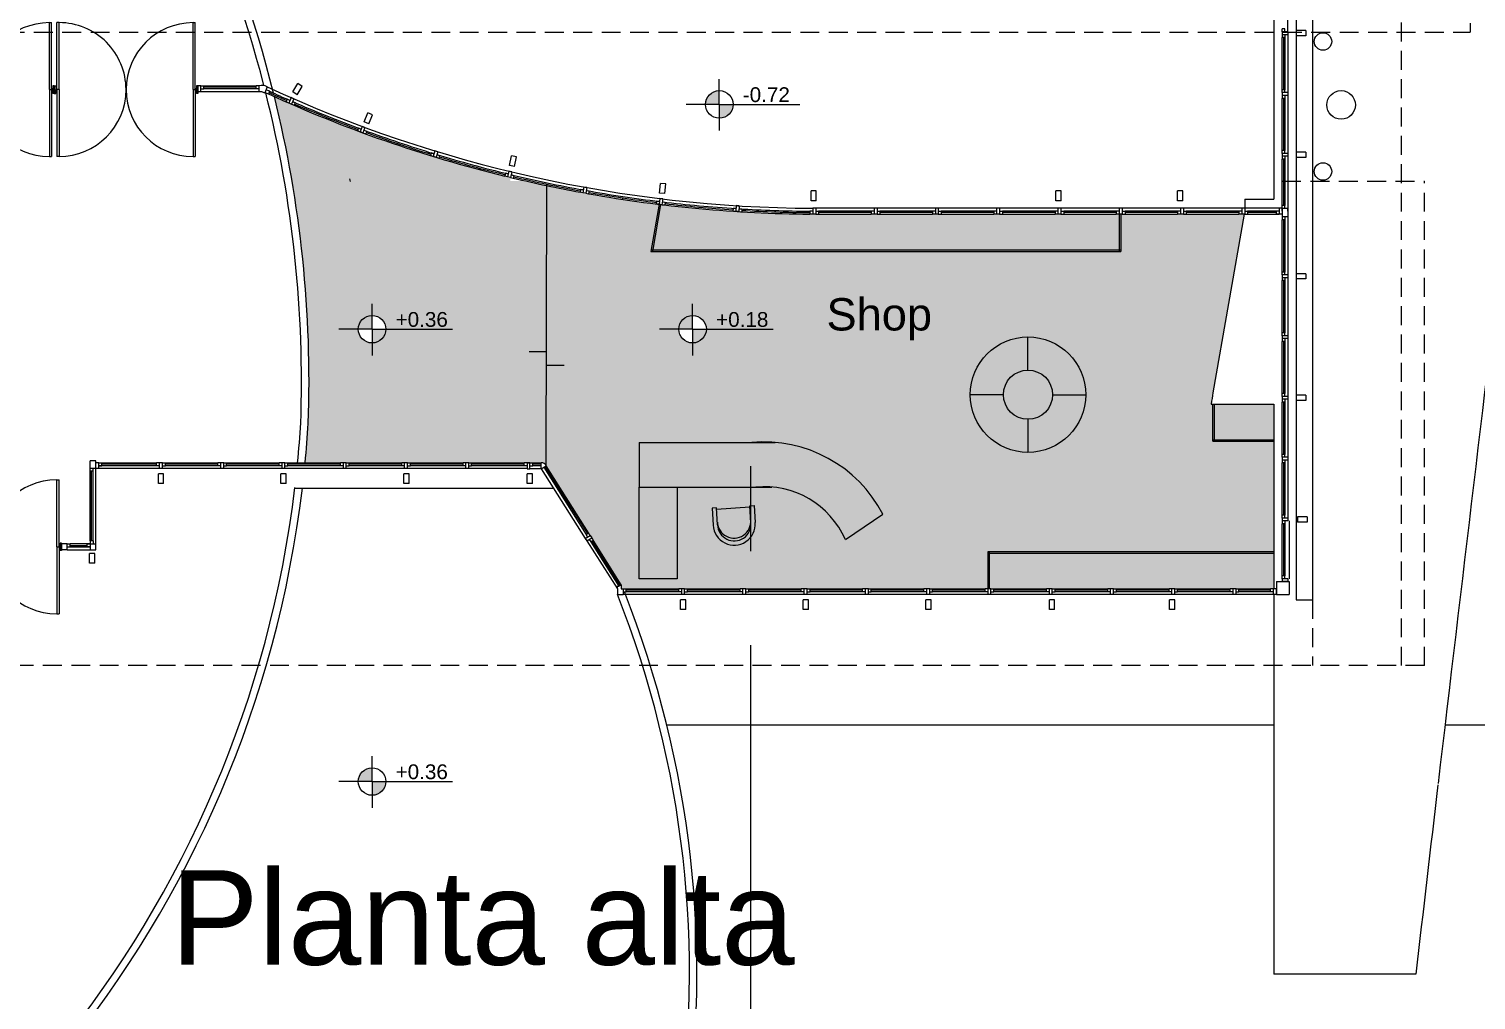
# Model space of a CAD drawing. Extents: x -30 to 1202, y 231 to 898.
# Drawn here: x 402.23 to 421.65, y 372.06 to 385.09 of the extents above; entities that cross this region are included whole.
import ezdxf

# ---------------------------------------------------------------- set-up
doc = ezdxf.new("R2010")
doc.units = 0
doc.header["$LTSCALE"] = 0.04
doc.linetypes.add('DASHED2', pattern=[9.525, 6.35, -3.175])
doc.layers.get('0').update_dxf_attribs({"linetype": 'CONTINUOUS'})
for name, color, linetype in [('0.1', 1, 'CONTINUOUS'), ('0.2', 2, 'CONTINUOUS'), ('0.3', 3, 'CONTINUOUS'), ('0.5', 5, 'CONTINUOUS'), ('cotas de nivel', 1, 'CONTINUOUS'), ('hatch ueco', 254, 'CONTINUOUS'), ('PISO', 1, 'CONTINUOUS'), ('PISOS', 1, 'CONTINUOUS'), ('proyecciones', 1, 'DASHED2'), ('PROYECCIÓN', 2, 'DASHED2')]:
    doc.layers.add(name, color=color, linetype=linetype)
doc.styles.add('STYLE2', font='arial.ttf')

# ---------------------------------------------------------------- blocks, each defined once
blk = doc.blocks.new('puertadoblesemigiratoria')
at = {"layer": '0.2', "linetype": 'Continuous'}
for p, q in [((0.051, 1.894), (-0.849, 1.894)), ((-0.849, 1.864), (-0.849, 1.894)), ((0.051, 1.864), (-0.849, 1.864)), ((0, 1.929), (0.101, 1.929)), ((0.001, 1.929), (0.001, 1.909)), ((0.102, 1.929), (0.001, 1.929)), ((0.001, 1.909), (0.051, 1.909)), ((0.041, 1.909), (0.041, 1.894)), ((0.101, 1.909), (0.051, 1.909)), ((0.051, 1.894), (0.951, 1.894)), ((0.051, 1.864), (0.051, 1.894)), ((0.051, 1.864), (0.051, 1.894)), ((0.051, 1.864), (0.951, 1.864)), ((0.061, 1.909), (0.061, 1.894)), ((0.101, 1.929), (0.101, 1.909)), ((0.95, 1.864), (0.951, 1.894)), ((0.051, 0.065), (-0.849, 0.065)), ((-0.849, 0.065), (-0.849, 0.035)), ((0.051, 0.035), (-0.849, 0.035)), ((0.001, 0.02), (0.051, 0.02)), ((0.001, 0), (0.001, 0.02)), ((0.041, 0.02), (0.041, 0.035)), ((0.051, 0.065), (0.951, 0.065)), ((0.051, 0.065), (0.051, 0.035)), ((0.051, 0.065), (0.051, 0.035)), ((0.051, 0.035), (0.951, 0.035)), ((0.101, 0.02), (0.051, 0.02)), ((0.061, 0.02), (0.061, 0.035)), ((0.101, 0), (0.101, 0.02)), ((0.95, 0.065), (0.951, 0.035)), ((0, 0), (0.101, 0)), ((0.102, 0), (0.001, 0))]:
    blk.add_line(p, q, dxfattribs=at)
for centre, start, end in [((0.051, 1.864), 180, 270), ((0.051, 1.864), 270, 360), ((0.051, 0.065), 90, 180), ((0.051, 0.065), 0, 90)]:
    blk.add_arc(centre, 0.899, start, end, dxfattribs=at)
blk = doc.blocks.new('MHPLS022')
at = {"linetype": 'ByBlock'}
for p, q in [((-0.686, 0.375), (-0.381, 0.375)), ((-0.686, 0.299), (-0.686, 0.375)), ((-0.381, 0.299), (-0.686, 0.299)), ((-0.66, 0.299), (-0.66, -0.299)), ((-0.381, -0.299), (-0.686, -0.299)), ((-0.686, -0.299), (-0.686, -0.375)), ((-0.686, -0.375), (-0.381, -0.375))]:
    blk.add_line(p, q, dxfattribs=at)
for centre, radius, start, end in [((-0.426, 0), 0.299, 268.861, 91.139), ((-0.375, 0), 0.375, 269.0906, 90.9094), ((-0.375, 0), 0.299, 268.861, 91.139)]:
    blk.add_arc(centre, radius, start, end, dxfattribs=at)

msp = doc.modelspace()

# ---------------------------------------------------------------- hatches: boundary and pattern name
at = {"layer": 'cotas de nivel'}
h = msp.add_hatch(color=256, dxfattribs=at)
h.paths.add_polyline_path([(411.496, 384.081), (411.496, 384.266, 0.414214), (411.31, 384.081)])
h.paths.add_polyline_path([(411.496, 384.081), (411.496, 383.896, 0.414214), (411.681, 384.081)])
h = msp.add_hatch(color=256, dxfattribs=at)
h.paths.add_polyline_path([(406.835, 381.063), (406.835, 381.248, 0.414214), (406.65, 381.063)])
h.paths.add_polyline_path([(406.835, 381.063), (406.835, 380.877, 0.414214), (407.021, 381.063)])
h = msp.add_hatch(color=256, dxfattribs=at)
h.paths.add_polyline_path([(411.137, 381.063), (411.137, 381.248, 0.414214), (410.952, 381.063)])
h.paths.add_polyline_path([(411.137, 381.063), (411.137, 380.877, 0.414214), (411.323, 381.063)])
h = msp.add_hatch(color=256, dxfattribs=at)
h.paths.add_polyline_path([(406.835, 374.99), (406.835, 375.175, 0.414214), (406.65, 374.99)])
h.paths.add_polyline_path([(406.835, 374.99), (406.835, 374.804, 0.414214), (407.021, 374.99)])
at = {"layer": 'hatch ueco'}
h = msp.add_hatch(color=256, dxfattribs=at)
h.paths.add_polyline_path([(408.692, 383.053), (406.658, 383.053), (406.658, 381.115, -0.865584), (407.021, 381.063, -0.865584), (406.658, 381.01), (406.658, 379.269), (407.233, 379.269), (407.272, 379.269), (407.311, 379.269), (407.351, 379.269), (408.056, 379.269), (408.095, 379.269), (408.134, 379.269), (408.171, 379.269), (408.692, 379.269)])
h.paths.add_polyline_path([(406.658, 383.053), (405.76, 383.053, -0.051177), (405.978, 379.799, -0.008929), (405.936, 379.269), (406.411, 379.269), (406.45, 379.269), (406.489, 379.269), (406.528, 379.269), (406.658, 379.269), (406.658, 381.01, -0.072051), (406.65, 381.063, -0.072051), (406.658, 381.115)])
h.paths.add_polyline_path([(406.658, 383.72), (406.639, 383.726), (406.639, 383.727, -0.012884), (405.789, 384.069), (405.789, 384.069), (405.753, 384.084), (405.717, 384.1), (405.681, 384.115), (405.681, 384.116, -0.002416), (405.524, 384.186, -0.018122), (405.76, 383.053), (406.658, 383.053)])
h.paths.add_polyline_path([(414.625, 382.608), (414.474, 382.608), (414.435, 382.608), (414.396, 382.608), (414.357, 382.608), (413.652, 382.608), (413.613, 382.608), (413.573, 382.608), (413.534, 382.608), (412.829, 382.608), (412.79, 382.608), (412.751, 382.608), (412.712, 382.608, -0.01417), (411.705, 382.645), (411.678, 382.646), (411.678, 382.646, -0.013713), (410.707, 382.737), (410.688, 382.74), (410.649, 382.744), (410.649, 377.578), (410.951, 377.578), (410.991, 377.578), (411.03, 377.578), (411.069, 377.578), (411.774, 377.578), (411.813, 377.578), (411.852, 377.578), (411.891, 377.578), (412.596, 377.578), (412.636, 377.578), (412.675, 377.578), (412.714, 377.578), (413.419, 377.578), (413.458, 377.578), (413.497, 377.578), (413.536, 377.578), (414.241, 377.578), (414.281, 377.578), (414.32, 377.578), (414.359, 377.578), (414.625, 377.578)])
h.paths.add_polyline_path([(411.323, 381.063, -1), (410.952, 381.063, -1)], flags=16)
h.paths.add_polyline_path([(407.1, 381.04), (407.903, 381.04), (407.903, 381.345), (407.1, 381.345)], flags=24)
h.paths.add_polyline_path([(411.402, 381.04), (412.205, 381.04), (412.205, 381.344), (411.402, 381.344)], flags=24)
for points in [[(406.75, 383.686), (406.75, 383.686), (406.713, 383.699), (406.676, 383.713), (406.658, 383.72), (406.658, 383.053), (408.692, 383.053), (408.692, 383.1), (408.653, 383.109), (408.615, 383.118), (408.616, 383.119, -0.012884), (407.731, 383.36), (407.731, 383.36), (407.694, 383.371), (407.656, 383.382), (407.618, 383.394), (407.619, 383.394, -0.012884)], [(418.541, 382.608), (418.508, 382.608), (418.469, 382.608), (417.764, 382.608), (417.725, 382.608), (417.686, 382.608), (417.647, 382.608), (416.942, 382.608), (416.903, 382.608), (416.863, 382.608), (416.824, 382.608), (416.119, 382.608), (416.08, 382.608), (416.041, 382.608), (416.002, 382.608), (415.297, 382.608), (415.258, 382.608), (415.218, 382.608), (415.179, 382.608), (414.625, 382.608), (414.625, 377.578), (415.064, 377.578), (415.103, 377.578), (415.142, 377.578), (415.182, 377.578), (415.887, 377.578), (415.926, 377.578), (415.965, 377.578), (416.004, 377.578), (416.709, 377.578), (416.748, 377.578), (416.787, 377.578), (416.827, 377.578), (417.532, 377.578), (417.571, 377.578), (417.61, 377.578), (417.647, 377.578), (418.352, 377.578), (418.391, 377.578), (418.431, 377.578), (418.47, 377.578), (418.895, 377.578), (418.938, 377.578), (418.938, 380.058), (418.099, 380.058, -0.000471), (418.121, 380.208)], [(410.649, 379.914), (408.692, 379.914), (408.692, 379.269), (409.106, 379.268, -0.398258), (409.173, 379.229), (410.18, 377.632), (410.18, 377.578), (410.246, 377.578), (410.649, 377.578)]]:
    msp.add_hatch(color=256, dxfattribs=at).paths.add_polyline_path(points)
h = msp.add_hatch(color=256, dxfattribs=at)
h.paths.add_polyline_path([(410.649, 381.185), (408.692, 381.185), (408.692, 379.914), (410.649, 379.914)])
h.paths.add_polyline_path([(410.649, 382.744), (409.684, 382.892), (408.918, 383.053), (408.692, 383.053), (408.692, 381.185), (410.649, 381.185)])
h = msp.add_hatch(color=256, dxfattribs=at)
h.paths.add_polyline_path([(410.649, 377.578), (410.951, 377.578), (410.991, 377.578), (411.03, 377.578), (411.069, 377.578), (411.774, 377.578), (411.813, 377.578), (411.852, 377.578), (411.891, 377.578), (412.596, 377.578), (412.636, 377.578), (412.675, 377.578), (412.714, 377.578), (413.419, 377.578), (413.458, 377.578), (413.497, 377.578), (413.536, 377.578), (414.241, 377.578), (414.281, 377.578), (414.32, 377.578), (414.359, 377.578), (414.625, 377.578), (414.625, 382.608), (414.474, 382.608), (414.435, 382.608), (414.396, 382.608), (414.357, 382.608), (413.652, 382.608), (413.613, 382.608), (413.573, 382.608), (413.534, 382.608), (412.829, 382.608), (412.79, 382.608), (412.751, 382.608), (412.712, 382.608, -0.01417), (411.705, 382.645), (411.678, 382.646), (411.678, 382.646, -0.013713), (410.707, 382.737), (410.688, 382.74), (410.649, 382.744)])
h.paths.add_polyline_path([(411.323, 381.063, -1), (410.952, 381.063, -1)], flags=16)
h.paths.add_polyline_path([(411.402, 381.04), (412.205, 381.04), (412.205, 381.344), (411.402, 381.344)], flags=24)

# ---------------------------------------------------------------- linework, layer by layer
at = {"layer": '0.1'}
for p, q in [((419.126, 385.056), (419.126, 385.653)), ((419.126, 385.017), (419.126, 384.24)), ((405.32, 384.252), (404.537, 384.252)), ((419.126, 384.201), (419.126, 383.424)), ((419.126, 383.385), (419.126, 382.687)), ((413.573, 382.687), (412.79, 382.687)), ((414.396, 382.687), (413.613, 382.687)), ((415.218, 382.687), (414.435, 382.687)), ((416.041, 382.687), (415.258, 382.687)), ((416.863, 382.687), (416.08, 382.687)), ((417.686, 382.687), (416.903, 382.687)), ((418.508, 382.687), (417.725, 382.687)), ((419.009, 382.687), (418.548, 382.687)), ((419.126, 382.57), (419.126, 381.792)), ((419.126, 381.754), (419.126, 380.976)), ((419.126, 380.938), (419.126, 380.16)), ((419.126, 380.122), (419.126, 379.344)), ((403.129, 378.181), (403.129, 379.196)), ((403.982, 379.191), (403.168, 379.191)), ((404.805, 379.191), (404.021, 379.191)), ((405.627, 379.191), (404.844, 379.191)), ((406.45, 379.191), (405.666, 379.191)), ((407.272, 379.191), (406.489, 379.191)), ((408.095, 379.191), (407.311, 379.191)), ((408.915, 379.191), (408.132, 379.191)), ((409.105, 379.189), (408.954, 379.19)), ((409.105, 379.189), (409.696, 378.253)), ((419.126, 379.306), (419.126, 378.528)), ((419.146, 378.49), (419.146, 377.712)), ((409.717, 378.22), (410.129, 377.578)), ((402.745, 378.102), (403.05, 378.102)), ((410.991, 377.5), (410.207, 377.5)), ((410.991, 377.5), (410.207, 377.5)), ((411.813, 377.5), (411.03, 377.5)), ((411.813, 377.5), (411.03, 377.5)), ((412.636, 377.5), (411.852, 377.5)), ((413.458, 377.5), (412.675, 377.5)), ((414.281, 377.5), (413.497, 377.5)), ((415.103, 377.5), (414.32, 377.5)), ((415.926, 377.5), (415.142, 377.5)), ((416.748, 377.5), (415.965, 377.5)), ((417.571, 377.5), (416.787, 377.5)), ((418.391, 377.5), (417.608, 377.5)), ((418.934, 377.5), (418.431, 377.5))]:
    msp.add_line(p, q, dxfattribs=at)
msp.add_arc((412.845, 400.386), 17.7, 245.2194, 269.6945, dxfattribs=at)
at = {"layer": '0.2'}
for p, q in [((418.938, 392.028), (418.938, 382.808)), ((419.238, 392.028), (419.238, 377.43)), ((419.458, 392.028), (419.458, 377.43)), ((419.049, 384.279), (419.049, 384.978)), ((419.068, 384.978), (419.068, 384.279)), ((419.087, 384.978), (419.087, 384.279)), ((404.576, 384.33), (405.281, 384.33)), ((405.281, 384.311), (404.576, 384.311)), ((405.281, 384.291), (404.576, 384.291)), ((419.049, 383.463), (419.049, 384.162)), ((419.068, 384.162), (419.068, 383.463)), ((419.087, 384.162), (419.087, 383.463)), ((419.049, 382.647), (419.049, 383.346)), ((419.068, 383.346), (419.068, 382.726)), ((419.087, 383.346), (419.087, 382.726)), ((410.197, 382.827), (410.198, 382.807)), ((410.197, 382.827), (410.198, 382.807)), ((413.534, 382.648), (412.829, 382.648)), ((414.357, 382.648), (413.652, 382.648)), ((415.179, 382.648), (414.474, 382.648)), ((416.002, 382.648), (415.297, 382.648)), ((416.824, 382.648), (416.119, 382.648)), ((417.647, 382.648), (416.942, 382.648)), ((418.469, 382.648), (417.764, 382.648)), ((418.548, 382.808), (418.938, 382.808)), ((418.548, 382.808), (418.548, 382.608)), ((418.97, 382.648), (418.587, 382.648)), ((413.534, 382.628), (412.829, 382.628)), ((412.829, 382.608), (413.534, 382.608)), ((414.357, 382.628), (413.652, 382.628)), ((413.652, 382.608), (414.357, 382.608)), ((415.179, 382.628), (414.474, 382.628)), ((414.474, 382.608), (415.179, 382.608)), ((416.002, 382.628), (415.297, 382.628)), ((415.297, 382.608), (416.002, 382.608)), ((416.824, 382.628), (416.119, 382.628)), ((416.119, 382.608), (416.824, 382.608)), ((417.647, 382.628), (416.942, 382.628)), ((416.942, 382.608), (417.647, 382.608)), ((418.469, 382.628), (417.764, 382.628)), ((417.764, 382.608), (418.469, 382.608)), ((418.541, 382.608), (418.121, 380.208)), ((418.97, 382.628), (418.587, 382.628)), ((418.587, 382.608), (419.009, 382.608)), ((419.049, 381.831), (419.049, 382.531)), ((419.068, 382.531), (419.068, 381.831)), ((419.087, 382.531), (419.087, 381.831)), ((419.049, 381.015), (419.049, 381.715)), ((419.068, 381.715), (419.068, 381.015)), ((419.087, 381.715), (419.087, 381.015)), ((419.049, 380.199), (419.049, 380.899)), ((419.068, 380.899), (419.068, 380.199)), ((419.087, 380.899), (419.087, 380.199)), ((418.099, 380.058), (418.938, 380.058)), ((418.938, 380.058), (418.938, 377.578)), ((419.049, 379.383), (419.049, 380.083)), ((419.068, 380.083), (419.068, 379.383)), ((419.087, 380.083), (419.087, 379.383)), ((403.05, 378.22), (403.05, 379.157)), ((403.07, 378.22), (403.07, 379.157)), ((403.09, 378.22), (403.09, 379.157)), ((403.943, 379.23), (403.168, 379.23)), ((403.207, 379.269), (403.943, 379.269)), ((403.943, 379.25), (403.207, 379.25)), ((404.061, 379.269), (404.766, 379.269)), ((404.766, 379.25), (404.061, 379.25)), ((404.766, 379.23), (404.061, 379.23)), ((404.883, 379.269), (405.588, 379.269)), ((405.588, 379.25), (404.883, 379.25)), ((405.588, 379.23), (404.883, 379.23)), ((405.706, 379.269), (406.411, 379.269)), ((406.411, 379.25), (405.706, 379.25)), ((406.411, 379.23), (405.706, 379.23)), ((406.528, 379.269), (407.233, 379.269)), ((407.233, 379.25), (406.528, 379.25)), ((407.233, 379.23), (406.528, 379.23)), ((407.351, 379.269), (408.056, 379.269)), ((408.056, 379.25), (407.351, 379.25)), ((408.056, 379.23), (407.351, 379.23)), ((408.171, 379.269), (408.876, 379.269)), ((408.876, 379.25), (408.171, 379.25)), ((408.876, 379.23), (408.171, 379.23)), ((408.994, 379.269), (409.106, 379.268)), ((409.106, 379.249), (408.994, 379.249)), ((409.106, 379.229), (408.994, 379.229)), ((409.139, 379.209), (409.708, 378.307)), ((409.156, 379.219), (409.725, 378.318)), ((409.741, 378.328), (409.173, 379.229)), ((419.049, 378.567), (419.049, 379.267)), ((419.068, 379.267), (419.068, 378.567)), ((419.087, 379.267), (419.087, 378.567)), ((405.799, 378.928), (409.269, 378.93)), ((419.049, 377.751), (419.049, 378.451)), ((419.068, 378.451), (419.068, 377.751)), ((419.087, 378.451), (419.087, 377.751)), ((403.011, 378.181), (402.785, 378.181)), ((409.771, 378.208), (410.147, 377.612)), ((409.788, 378.218), (410.164, 377.622)), ((410.18, 377.632), (409.804, 378.229)), ((402.785, 378.161), (403.011, 378.161)), ((402.785, 378.141), (403.011, 378.141)), ((410.246, 377.578), (410.951, 377.578)), ((410.246, 377.578), (410.951, 377.578)), ((410.951, 377.559), (410.246, 377.559)), ((410.951, 377.559), (410.246, 377.559)), ((410.951, 377.539), (410.246, 377.539)), ((410.951, 377.539), (410.246, 377.539)), ((411.069, 377.578), (411.774, 377.578)), ((411.069, 377.578), (411.774, 377.578)), ((411.774, 377.559), (411.069, 377.559)), ((411.774, 377.559), (411.069, 377.559)), ((411.774, 377.539), (411.069, 377.539)), ((411.774, 377.539), (411.069, 377.539)), ((411.891, 377.578), (412.596, 377.578)), ((412.596, 377.559), (411.891, 377.559)), ((412.596, 377.539), (411.891, 377.539)), ((412.714, 377.578), (413.419, 377.578)), ((413.419, 377.559), (412.714, 377.559)), ((413.419, 377.539), (412.714, 377.539)), ((413.536, 377.578), (414.241, 377.578)), ((414.241, 377.559), (413.536, 377.559)), ((414.241, 377.539), (413.536, 377.539)), ((414.359, 377.578), (415.064, 377.578)), ((415.064, 377.559), (414.359, 377.559)), ((415.064, 377.539), (414.359, 377.539)), ((415.182, 377.578), (415.887, 377.578)), ((415.887, 377.559), (415.182, 377.559)), ((415.887, 377.539), (415.182, 377.539)), ((416.004, 377.578), (416.709, 377.578)), ((416.709, 377.559), (416.004, 377.559)), ((416.709, 377.539), (416.004, 377.539)), ((416.827, 377.578), (417.532, 377.578)), ((417.532, 377.559), (416.827, 377.559)), ((417.532, 377.539), (416.827, 377.539)), ((417.647, 377.578), (418.352, 377.578)), ((418.352, 377.559), (417.647, 377.559)), ((418.352, 377.539), (417.647, 377.539)), ((418.47, 377.578), (418.895, 377.578)), ((418.895, 377.559), (418.47, 377.559)), ((418.934, 377.539), (418.47, 377.539)), ((418.938, 377.5), (418.938, 372.404)), ((419.238, 377.43), (419.458, 377.43)), ((420.844, 372.404), (418.938, 372.404))]:
    msp.add_line(p, q, dxfattribs=at)
for centre, radius, start, end in [((2989.515, 72.61), 2586.107, 172.928469, 173.28596), ((2989.515, 72.61), 2586.107, 172.928469, 173.28596), ((389.958, 380.36), 15.93, 14.452, 35.9678), ((389.98, 380.363), 16.008, 13.9927, 36.0042), ((389.958, 380.36), 15.93, 357.9669, 14.0821), ((412.849, 400.397), 17.789, 245.4081, 256.2332), ((412.845, 400.386), 17.758, 245.4004, 246.2358), ((412.845, 400.386), 17.739, 245.399, 246.3619), ((390.017, 380.364), 15.972, 357.9718, 13.8433), ((412.845, 400.386), 17.739, 246.4884, 249.6952), ((412.845, 400.386), 17.758, 246.6149, 249.5692), ((412.845, 400.386), 17.739, 249.8217, 253.0285), ((412.845, 400.386), 17.758, 249.9483, 252.9025), ((412.845, 400.386), 17.739, 253.155, 256.3619), ((412.845, 400.386), 17.758, 253.2816, 256.2358), ((412.845, 400.386), 17.739, 256.4884, 259.6952), ((413, 401.072), 18.48, 256.6403, 259.4826), ((412.845, 400.386), 17.758, 256.6149, 259.5692), ((412.845, 400.386), 17.739, 259.8217, 263.0285), ((412.849, 400.39), 17.782, 259.9399, 269.5591), ((412.845, 400.386), 17.758, 259.9483, 262.9025), ((412.845, 400.386), 17.739, 263.155, 266.3619), ((412.845, 400.386), 17.739, 263.155, 266.3619), ((412.845, 400.386), 17.758, 263.2816, 266.2358), ((412.845, 400.386), 17.758, 263.2816, 266.2358), ((412.845, 400.386), 17.739, 266.4884, 269.5687), ((412.845, 400.386), 17.758, 266.6149, 269.5692), ((497.806, 368.188), 80.587, 171.42169, 171.52953), ((391.127, 380.703), 14.779, 354.4329, 356.5167), ((391.127, 380.703), 14.879, 354.4704, 356.5167), ((391.127, 380.703), 14.879, 288.3835, 353.1469), ((391.127, 380.703), 14.779, 288.6085, 353.1469), ((2989.515, 72.61), 2586.107, 173.286328, 173.343032)]:
    msp.add_arc(centre, radius, start, end, dxfattribs=at)
at = {"layer": '0.3'}
for p, q in [((419.087, 385.095), (419.049, 385.095)), ((419.049, 385.056), (419.049, 385.095)), ((419.126, 385.056), (419.049, 385.056)), ((419.049, 385.056), (419.049, 385.017)), ((419.049, 385.056), (419.049, 385.017)), ((419.126, 385.017), (419.049, 385.017)), ((419.049, 385.017), (419.049, 384.978)), ((419.087, 384.978), (419.049, 384.978)), ((419.087, 385.056), (419.087, 385.095)), ((419.087, 385.017), (419.087, 384.978)), ((419.126, 385.056), (419.126, 385.017)), ((404.498, 384.252), (404.498, 384.33)), ((404.537, 384.33), (404.498, 384.33)), ((404.537, 384.33), (404.498, 384.33)), ((404.537, 384.252), (404.498, 384.252)), ((404.537, 384.252), (404.537, 384.33)), ((404.537, 384.33), (404.576, 384.33)), ((404.537, 384.291), (404.576, 384.291)), ((404.576, 384.291), (404.576, 384.33)), ((405.281, 384.291), (405.281, 384.33)), ((405.32, 384.33), (405.281, 384.33)), ((405.32, 384.291), (405.281, 384.291)), ((405.32, 384.252), (405.32, 384.33)), ((405.359, 384.252), (405.32, 384.252)), ((405.359, 384.252), (405.394, 384.238)), ((405.426, 384.317), (405.394, 384.238)), ((405.445, 384.221), (405.395, 384.242)), ((405.461, 384.258), (405.411, 384.278)), ((405.46, 384.257), (405.445, 384.221)), ((419.087, 384.279), (419.049, 384.279)), ((419.049, 384.24), (419.049, 384.279)), ((419.126, 384.24), (419.049, 384.24)), ((419.049, 384.24), (419.049, 384.201)), ((419.049, 384.24), (419.049, 384.201)), ((419.126, 384.201), (419.049, 384.201)), ((419.049, 384.201), (419.049, 384.162)), ((419.087, 384.24), (419.087, 384.279)), ((419.087, 384.201), (419.087, 384.162)), ((419.126, 384.24), (419.126, 384.201)), ((405.697, 384.151), (405.681, 384.115)), ((405.717, 384.1), (405.681, 384.115)), ((405.733, 384.136), (405.697, 384.151)), ((405.748, 384.172), (405.717, 384.1)), ((405.753, 384.084), (405.717, 384.1)), ((405.753, 384.084), (405.717, 384.1)), ((405.784, 384.156), (405.748, 384.172)), ((405.784, 384.156), (405.753, 384.084)), ((405.753, 384.084), (405.789, 384.069)), ((405.769, 384.12), (405.804, 384.105)), ((405.804, 384.105), (405.789, 384.069)), ((419.087, 384.162), (419.049, 384.162)), ((406.653, 383.763), (406.639, 383.726)), ((406.676, 383.713), (406.639, 383.726)), ((406.689, 383.75), (406.653, 383.763)), ((406.703, 383.786), (406.676, 383.713)), ((406.713, 383.699), (406.676, 383.713)), ((406.713, 383.699), (406.676, 383.713)), ((406.74, 383.773), (406.703, 383.786)), ((406.74, 383.773), (406.713, 383.699)), ((406.713, 383.699), (406.75, 383.686)), ((406.726, 383.736), (406.763, 383.723)), ((406.763, 383.723), (406.75, 383.686)), ((407.63, 383.431), (407.618, 383.394)), ((407.667, 383.42), (407.63, 383.431)), ((407.678, 383.457), (407.656, 383.382)), ((407.716, 383.446), (407.678, 383.457)), ((407.716, 383.446), (407.694, 383.371)), ((419.087, 383.463), (419.049, 383.463)), ((419.049, 383.424), (419.049, 383.463)), ((419.126, 383.424), (419.049, 383.424)), ((419.049, 383.424), (419.049, 383.385)), ((419.049, 383.424), (419.049, 383.385)), ((419.087, 383.424), (419.087, 383.463)), ((419.126, 383.424), (419.126, 383.385)), ((407.656, 383.382), (407.618, 383.394)), ((407.694, 383.371), (407.656, 383.382)), ((407.694, 383.371), (407.656, 383.382)), ((407.694, 383.371), (407.731, 383.36)), ((407.705, 383.409), (407.742, 383.397)), ((407.742, 383.397), (407.731, 383.36)), ((419.126, 383.385), (419.049, 383.385)), ((419.049, 383.385), (419.049, 383.346)), ((419.087, 383.346), (419.049, 383.346)), ((419.087, 383.385), (419.087, 383.346)), ((408.624, 383.157), (408.615, 383.118)), ((408.653, 383.109), (408.615, 383.118)), ((408.663, 383.148), (408.624, 383.157)), ((408.672, 383.186), (408.653, 383.109)), ((408.692, 383.1), (408.653, 383.109)), ((408.692, 383.1), (408.653, 383.109)), ((408.71, 383.177), (408.672, 383.186)), ((408.71, 383.177), (408.692, 383.1)), ((408.692, 383.1), (408.73, 383.091)), ((408.701, 383.139), (408.739, 383.129)), ((408.739, 383.129), (408.73, 383.091)), ((409.633, 382.94), (409.627, 382.902)), ((409.665, 382.895), (409.627, 382.902)), ((409.672, 382.934), (409.633, 382.94)), ((409.679, 382.972), (409.665, 382.895)), ((409.704, 382.888), (409.665, 382.895)), ((409.704, 382.888), (409.665, 382.895)), ((409.717, 382.965), (409.679, 382.972)), ((409.717, 382.965), (409.704, 382.888)), ((409.704, 382.888), (409.742, 382.881)), ((409.711, 382.927), (409.749, 382.92)), ((409.749, 382.92), (409.742, 382.881)), ((410.653, 382.783), (410.649, 382.744)), ((410.653, 382.783), (410.649, 382.744)), ((410.688, 382.74), (410.649, 382.744)), ((410.688, 382.74), (410.649, 382.744)), ((410.692, 382.779), (410.653, 382.783)), ((410.692, 382.779), (410.653, 382.783)), ((410.697, 382.817), (410.688, 382.74)), ((410.697, 382.817), (410.688, 382.74)), ((410.726, 382.735), (410.688, 382.74)), ((410.726, 382.735), (410.688, 382.74)), ((410.726, 382.735), (410.688, 382.74)), ((410.726, 382.735), (410.688, 382.74)), ((410.736, 382.813), (410.697, 382.817)), ((410.736, 382.813), (410.697, 382.817)), ((410.736, 382.813), (410.726, 382.735)), ((410.736, 382.813), (410.726, 382.735)), ((410.726, 382.735), (410.765, 382.731)), ((410.726, 382.735), (410.765, 382.731)), ((410.731, 382.774), (410.77, 382.769)), ((410.731, 382.774), (410.77, 382.769)), ((410.77, 382.769), (410.765, 382.731)), ((410.77, 382.769), (410.765, 382.731)), ((411.68, 382.685), (411.678, 382.646)), ((411.717, 382.644), (411.678, 382.646)), ((411.72, 382.683), (411.68, 382.685)), ((411.722, 382.722), (411.717, 382.644)), ((411.756, 382.642), (411.717, 382.644)), ((411.756, 382.642), (411.717, 382.644)), ((411.761, 382.72), (411.722, 382.722)), ((411.761, 382.72), (411.756, 382.642)), ((411.756, 382.642), (411.796, 382.639)), ((411.759, 382.681), (411.798, 382.679)), ((411.798, 382.679), (411.796, 382.639)), ((412.712, 382.648), (412.712, 382.608)), ((412.751, 382.648), (412.712, 382.648)), ((412.751, 382.687), (412.751, 382.608)), ((412.79, 382.687), (412.751, 382.687)), ((412.79, 382.687), (412.79, 382.608)), ((412.79, 382.648), (412.829, 382.648)), ((412.829, 382.648), (412.829, 382.608)), ((413.534, 382.648), (413.534, 382.608)), ((413.573, 382.648), (413.534, 382.648)), ((413.573, 382.687), (413.573, 382.608)), ((413.613, 382.687), (413.573, 382.687)), ((413.613, 382.687), (413.613, 382.608)), ((413.613, 382.648), (413.652, 382.648)), ((413.652, 382.648), (413.652, 382.608)), ((414.357, 382.648), (414.357, 382.608)), ((414.396, 382.648), (414.357, 382.648)), ((414.396, 382.687), (414.396, 382.608)), ((414.435, 382.687), (414.396, 382.687)), ((414.435, 382.687), (414.435, 382.608)), ((414.435, 382.648), (414.474, 382.648)), ((414.474, 382.648), (414.474, 382.608)), ((415.179, 382.648), (415.179, 382.608)), ((415.218, 382.648), (415.179, 382.648)), ((415.218, 382.687), (415.218, 382.608)), ((415.258, 382.687), (415.218, 382.687)), ((415.258, 382.687), (415.258, 382.608)), ((415.258, 382.648), (415.297, 382.648)), ((415.297, 382.648), (415.297, 382.608)), ((416.002, 382.648), (416.002, 382.608)), ((416.041, 382.648), (416.002, 382.648)), ((416.041, 382.687), (416.041, 382.608)), ((416.08, 382.687), (416.041, 382.687)), ((416.08, 382.687), (416.08, 382.608)), ((416.08, 382.648), (416.119, 382.648)), ((416.119, 382.648), (416.119, 382.608)), ((416.824, 382.648), (416.824, 382.608)), ((416.863, 382.648), (416.824, 382.648)), ((416.863, 382.687), (416.863, 382.608)), ((416.903, 382.687), (416.863, 382.687)), ((416.903, 382.687), (416.903, 382.608)), ((416.903, 382.648), (416.942, 382.648)), ((416.942, 382.648), (416.942, 382.608)), ((417.647, 382.648), (417.647, 382.608)), ((417.686, 382.648), (417.647, 382.648)), ((417.686, 382.687), (417.686, 382.608)), ((417.725, 382.687), (417.686, 382.687)), ((417.725, 382.687), (417.725, 382.608)), ((417.725, 382.648), (417.764, 382.648)), ((417.764, 382.648), (417.764, 382.608)), ((418.469, 382.648), (418.469, 382.608)), ((418.508, 382.648), (418.469, 382.648)), ((418.508, 382.687), (418.508, 382.608)), ((418.548, 382.687), (418.508, 382.687)), ((418.548, 382.687), (418.548, 382.608)), ((418.548, 382.687), (418.548, 382.608)), ((418.548, 382.648), (418.587, 382.648)), ((418.587, 382.648), (418.587, 382.608)), ((418.97, 382.648), (418.97, 382.608)), ((419.009, 382.648), (418.97, 382.648)), ((419.009, 382.687), (419.009, 382.608)), ((419.049, 382.687), (419.009, 382.687)), ((419.087, 382.726), (419.049, 382.726)), ((419.049, 382.687), (419.049, 382.726)), ((419.049, 382.687), (419.049, 382.648)), ((419.049, 382.648), (419.049, 382.687)), ((419.049, 382.687), (419.126, 382.687)), ((419.049, 382.687), (419.049, 382.608)), ((419.087, 382.687), (419.087, 382.726)), ((419.126, 382.687), (419.126, 382.648)), ((419.126, 382.648), (419.126, 382.687)), ((419.126, 382.648), (419.126, 382.57)), ((412.751, 382.608), (412.712, 382.608)), ((412.79, 382.608), (412.751, 382.608)), ((412.79, 382.608), (412.751, 382.608)), ((412.79, 382.608), (412.829, 382.608)), ((413.573, 382.608), (413.534, 382.608)), ((413.613, 382.608), (413.573, 382.608)), ((413.613, 382.608), (413.573, 382.608)), ((413.613, 382.608), (413.652, 382.608)), ((414.396, 382.608), (414.357, 382.608)), ((414.435, 382.608), (414.396, 382.608)), ((414.435, 382.608), (414.396, 382.608)), ((414.435, 382.608), (414.474, 382.608)), ((415.218, 382.608), (415.179, 382.608)), ((415.258, 382.608), (415.218, 382.608)), ((415.258, 382.608), (415.218, 382.608)), ((415.258, 382.608), (415.297, 382.608)), ((416.041, 382.608), (416.002, 382.608)), ((416.08, 382.608), (416.041, 382.608)), ((416.08, 382.608), (416.041, 382.608)), ((416.08, 382.608), (416.119, 382.608)), ((416.863, 382.608), (416.824, 382.608)), ((416.903, 382.608), (416.863, 382.608)), ((416.903, 382.608), (416.863, 382.608)), ((416.903, 382.608), (416.942, 382.608)), ((417.686, 382.608), (417.647, 382.608)), ((417.725, 382.608), (417.686, 382.608)), ((417.725, 382.608), (417.686, 382.608)), ((417.725, 382.608), (417.764, 382.608)), ((418.508, 382.608), (418.469, 382.608)), ((418.548, 382.608), (418.508, 382.608)), ((418.548, 382.608), (418.508, 382.608)), ((418.548, 382.608), (418.587, 382.608)), ((419.009, 382.608), (418.97, 382.608)), ((419.049, 382.608), (419.009, 382.608)), ((419.049, 382.608), (419.009, 382.608)), ((419.049, 382.608), (419.049, 382.57)), ((419.049, 382.608), (419.049, 382.57)), ((419.126, 382.57), (419.049, 382.57)), ((419.049, 382.57), (419.049, 382.531)), ((419.087, 382.531), (419.049, 382.531)), ((419.087, 382.57), (419.087, 382.531)), ((419.087, 381.831), (419.049, 381.831)), ((419.049, 381.792), (419.049, 381.831)), ((419.126, 381.792), (419.049, 381.792)), ((419.049, 381.792), (419.049, 381.754)), ((419.049, 381.792), (419.049, 381.754)), ((419.126, 381.754), (419.049, 381.754)), ((419.049, 381.754), (419.049, 381.715)), ((419.087, 381.715), (419.049, 381.715)), ((419.087, 381.792), (419.087, 381.831)), ((419.087, 381.754), (419.087, 381.715)), ((419.126, 381.792), (419.126, 381.754)), ((419.087, 381.015), (419.049, 381.015)), ((419.049, 380.976), (419.049, 381.015)), ((419.126, 380.976), (419.049, 380.976)), ((419.049, 380.976), (419.049, 380.938)), ((419.049, 380.976), (419.049, 380.938)), ((419.126, 380.938), (419.049, 380.938)), ((419.049, 380.938), (419.049, 380.899)), ((419.087, 380.899), (419.049, 380.899)), ((419.087, 380.976), (419.087, 381.015)), ((419.087, 380.938), (419.087, 380.899)), ((419.126, 380.976), (419.126, 380.938)), ((419.087, 380.199), (419.049, 380.199)), ((419.049, 380.16), (419.049, 380.199)), ((419.126, 380.16), (419.049, 380.16)), ((419.049, 380.16), (419.049, 380.122)), ((419.049, 380.16), (419.049, 380.122)), ((419.126, 380.122), (419.049, 380.122)), ((419.049, 380.122), (419.049, 380.083)), ((419.087, 380.16), (419.087, 380.199)), ((419.087, 380.122), (419.087, 380.083)), ((419.126, 380.16), (419.126, 380.122)), ((419.087, 380.083), (419.049, 380.083)), ((419.087, 379.383), (419.049, 379.383)), ((419.049, 379.344), (419.049, 379.383)), ((419.126, 379.344), (419.049, 379.344)), ((419.049, 379.344), (419.049, 379.306)), ((419.049, 379.344), (419.049, 379.306)), ((419.087, 379.344), (419.087, 379.383)), ((419.126, 379.344), (419.126, 379.306)), ((403.129, 379.297), (403.05, 379.296)), ((403.05, 379.196), (403.05, 379.296)), ((403.05, 379.157), (403.05, 379.196)), ((403.168, 379.191), (403.05, 379.191)), ((403.09, 379.157), (403.05, 379.157)), ((403.09, 379.157), (403.09, 379.191)), ((403.129, 379.196), (403.129, 379.296)), ((403.129, 379.191), (403.129, 379.269)), ((403.168, 379.269), (403.129, 379.269)), ((403.168, 379.269), (403.129, 379.269)), ((403.168, 379.191), (403.168, 379.269)), ((403.168, 379.269), (403.207, 379.269)), ((403.168, 379.23), (403.207, 379.23)), ((403.207, 379.23), (403.207, 379.269)), ((403.943, 379.23), (403.943, 379.269)), ((403.982, 379.269), (403.943, 379.269)), ((403.982, 379.23), (403.943, 379.23)), ((403.982, 379.191), (403.982, 379.269)), ((404.021, 379.269), (403.982, 379.269)), ((404.021, 379.269), (403.982, 379.269)), ((404.021, 379.191), (403.982, 379.191)), ((404.021, 379.191), (404.021, 379.269)), ((404.021, 379.269), (404.061, 379.269)), ((404.021, 379.23), (404.061, 379.23)), ((404.061, 379.23), (404.061, 379.269)), ((404.766, 379.23), (404.766, 379.269)), ((404.805, 379.269), (404.766, 379.269)), ((404.805, 379.23), (404.766, 379.23)), ((404.805, 379.191), (404.805, 379.269)), ((404.844, 379.269), (404.805, 379.269)), ((404.844, 379.269), (404.805, 379.269)), ((404.844, 379.191), (404.805, 379.191)), ((404.844, 379.191), (404.844, 379.269)), ((404.844, 379.269), (404.883, 379.269)), ((404.844, 379.23), (404.883, 379.23)), ((404.883, 379.23), (404.883, 379.269)), ((405.588, 379.23), (405.588, 379.269)), ((405.627, 379.269), (405.588, 379.269)), ((405.627, 379.23), (405.588, 379.23)), ((405.627, 379.191), (405.627, 379.269)), ((405.666, 379.269), (405.627, 379.269)), ((405.666, 379.269), (405.627, 379.269)), ((405.666, 379.191), (405.627, 379.191)), ((405.666, 379.191), (405.666, 379.269)), ((405.666, 379.269), (405.706, 379.269)), ((405.666, 379.23), (405.706, 379.23)), ((405.706, 379.23), (405.706, 379.269)), ((406.411, 379.23), (406.411, 379.269)), ((406.45, 379.269), (406.411, 379.269)), ((406.45, 379.23), (406.411, 379.23)), ((406.45, 379.191), (406.45, 379.269)), ((406.489, 379.269), (406.45, 379.269)), ((406.489, 379.269), (406.45, 379.269)), ((406.489, 379.191), (406.45, 379.191)), ((406.489, 379.191), (406.489, 379.269)), ((406.489, 379.269), (406.528, 379.269)), ((406.489, 379.23), (406.528, 379.23)), ((406.528, 379.23), (406.528, 379.269)), ((407.233, 379.23), (407.233, 379.269)), ((407.272, 379.269), (407.233, 379.269)), ((407.272, 379.23), (407.233, 379.23)), ((407.272, 379.191), (407.272, 379.269)), ((407.311, 379.269), (407.272, 379.269)), ((407.311, 379.269), (407.272, 379.269)), ((407.311, 379.191), (407.272, 379.191)), ((407.311, 379.191), (407.311, 379.269)), ((407.311, 379.269), (407.351, 379.269)), ((407.311, 379.23), (407.351, 379.23)), ((407.351, 379.23), (407.351, 379.269)), ((408.056, 379.23), (408.056, 379.269)), ((408.095, 379.269), (408.056, 379.269)), ((408.095, 379.23), (408.056, 379.23)), ((408.095, 379.191), (408.095, 379.269)), ((408.134, 379.269), (408.095, 379.269)), ((408.134, 379.191), (408.095, 379.191)), ((408.132, 379.269), (408.171, 379.269)), ((408.132, 379.23), (408.171, 379.23)), ((408.134, 379.191), (408.134, 379.269)), ((408.171, 379.23), (408.171, 379.269)), ((408.876, 379.23), (408.876, 379.269)), ((408.915, 379.269), (408.876, 379.269)), ((408.915, 379.23), (408.876, 379.23)), ((408.916, 379.269), (408.915, 379.19)), ((408.915, 379.269), (408.955, 379.269)), ((408.915, 379.269), (408.955, 379.269)), ((408.955, 379.269), (408.915, 379.269)), ((408.915, 379.19), (408.954, 379.19)), ((408.954, 379.19), (408.955, 379.269)), ((408.955, 379.269), (408.994, 379.269)), ((408.955, 379.23), (408.994, 379.229)), ((408.994, 379.229), (408.994, 379.269)), ((409.105, 379.189), (409.106, 379.268)), ((409.105, 379.189), (409.173, 379.229)), ((419.126, 379.306), (419.049, 379.306)), ((419.049, 379.306), (419.049, 379.267)), ((419.087, 379.267), (419.049, 379.267)), ((419.087, 379.306), (419.087, 379.267)), ((419.087, 378.567), (419.049, 378.567)), ((419.049, 378.528), (419.049, 378.567)), ((419.087, 378.528), (419.087, 378.567)), ((419.126, 378.528), (419.049, 378.528)), ((419.049, 378.528), (419.049, 378.49)), ((419.049, 378.528), (419.049, 378.49)), ((419.126, 378.49), (419.049, 378.49)), ((419.049, 378.49), (419.049, 378.451)), ((419.087, 378.451), (419.049, 378.451)), ((419.087, 378.49), (419.087, 378.451)), ((419.126, 378.528), (419.126, 378.49)), ((402.669, 378.101), (402.669, 378.18)), ((402.745, 378.18), (402.669, 378.18)), ((402.745, 378.18), (402.706, 378.18)), ((402.745, 378.101), (402.745, 378.18)), ((402.745, 378.18), (402.785, 378.18)), ((402.785, 378.14), (402.785, 378.18)), ((403.011, 378.141), (403.011, 378.181)), ((403.05, 378.181), (403.011, 378.181)), ((403.011, 378.141), (403.011, 378.181)), ((403.011, 378.181), (403.05, 378.181)), ((403.09, 378.22), (403.05, 378.22)), ((403.05, 378.22), (403.05, 378.181)), ((403.05, 378.181), (403.129, 378.181)), ((403.05, 378.181), (403.05, 378.102)), ((403.09, 378.22), (403.09, 378.181)), ((403.09, 378.181), (403.129, 378.181)), ((403.129, 378.102), (403.129, 378.181)), ((409.696, 378.253), (409.762, 378.295)), ((409.696, 378.253), (409.717, 378.22)), ((409.708, 378.307), (409.741, 378.328)), ((409.729, 378.274), (409.708, 378.307)), ((409.717, 378.22), (409.783, 378.262)), ((409.762, 378.295), (409.741, 378.328)), ((409.75, 378.241), (409.771, 378.208)), ((409.762, 378.295), (409.783, 378.262)), ((409.762, 378.295), (409.783, 378.262)), ((409.771, 378.208), (409.804, 378.229)), ((409.783, 378.262), (409.804, 378.229)), ((402.745, 378.101), (402.669, 378.101)), ((402.745, 378.14), (402.785, 378.14)), ((403.05, 378.141), (403.011, 378.141)), ((403.011, 378.141), (403.05, 378.141)), ((403.05, 378.102), (403.129, 378.102)), ((410.129, 377.611), (410.147, 377.612)), ((410.129, 377.611), (410.147, 377.612)), ((410.129, 377.578), (410.129, 377.611)), ((410.129, 377.578), (410.129, 377.611)), ((410.147, 377.612), (410.18, 377.632)), ((410.147, 377.612), (410.18, 377.632)), ((410.18, 377.632), (410.18, 377.578)), ((410.18, 377.632), (410.18, 377.578)), ((419.087, 377.751), (419.049, 377.751)), ((419.049, 377.712), (419.049, 377.751)), ((419.126, 377.712), (419.049, 377.712)), ((419.049, 377.712), (419.049, 377.674)), ((419.049, 377.712), (419.049, 377.674)), ((419.126, 377.674), (419.049, 377.674)), ((419.087, 377.712), (419.087, 377.751)), ((419.126, 377.712), (419.126, 377.674)), ((410.129, 377.578), (410.129, 377.5)), ((410.129, 377.578), (410.129, 377.5)), ((410.129, 377.5), (410.207, 377.5)), ((410.129, 377.5), (410.207, 377.5)), ((410.18, 377.578), (410.207, 377.578)), ((410.207, 377.578), (410.207, 377.539)), ((410.207, 377.578), (410.207, 377.5)), ((410.207, 377.578), (410.246, 377.578)), ((410.207, 377.578), (410.207, 377.539)), ((410.207, 377.578), (410.207, 377.5)), ((410.207, 377.578), (410.246, 377.578)), ((410.207, 377.539), (410.246, 377.539)), ((410.207, 377.539), (410.246, 377.539)), ((410.246, 377.539), (410.246, 377.578)), ((410.246, 377.539), (410.246, 377.578)), ((410.951, 377.539), (410.951, 377.578)), ((410.991, 377.578), (410.951, 377.578)), ((410.951, 377.539), (410.951, 377.578)), ((410.991, 377.578), (410.951, 377.578)), ((410.991, 377.539), (410.951, 377.539)), ((410.991, 377.539), (410.951, 377.539)), ((410.991, 377.5), (410.991, 377.578)), ((411.03, 377.578), (410.991, 377.578)), ((411.03, 377.578), (410.991, 377.578)), ((410.991, 377.5), (410.991, 377.578)), ((411.03, 377.578), (410.991, 377.578)), ((411.03, 377.578), (410.991, 377.578)), ((411.03, 377.5), (410.991, 377.5)), ((411.03, 377.5), (410.991, 377.5)), ((411.03, 377.5), (411.03, 377.578)), ((411.03, 377.578), (411.069, 377.578)), ((411.03, 377.5), (411.03, 377.578)), ((411.03, 377.578), (411.069, 377.578)), ((411.03, 377.539), (411.069, 377.539)), ((411.03, 377.539), (411.069, 377.539)), ((411.069, 377.539), (411.069, 377.578)), ((411.069, 377.539), (411.069, 377.578)), ((411.774, 377.539), (411.774, 377.578)), ((411.813, 377.578), (411.774, 377.578)), ((411.813, 377.539), (411.774, 377.539)), ((411.813, 377.5), (411.813, 377.578)), ((411.852, 377.578), (411.813, 377.578)), ((411.852, 377.578), (411.813, 377.578)), ((411.852, 377.5), (411.813, 377.5)), ((411.852, 377.5), (411.852, 377.578)), ((411.852, 377.578), (411.891, 377.578)), ((411.852, 377.539), (411.891, 377.539)), ((411.891, 377.539), (411.891, 377.578)), ((412.596, 377.539), (412.596, 377.578)), ((412.636, 377.578), (412.596, 377.578)), ((412.636, 377.539), (412.596, 377.539)), ((412.636, 377.5), (412.636, 377.578)), ((412.675, 377.578), (412.636, 377.578)), ((412.675, 377.578), (412.636, 377.578)), ((412.675, 377.5), (412.636, 377.5)), ((412.675, 377.5), (412.675, 377.578)), ((412.675, 377.578), (412.714, 377.578)), ((412.675, 377.539), (412.714, 377.539)), ((412.714, 377.539), (412.714, 377.578)), ((413.419, 377.539), (413.419, 377.578)), ((413.458, 377.578), (413.419, 377.578)), ((413.458, 377.539), (413.419, 377.539)), ((413.458, 377.5), (413.458, 377.578)), ((413.497, 377.578), (413.458, 377.578)), ((413.497, 377.578), (413.458, 377.578)), ((413.497, 377.5), (413.458, 377.5)), ((413.497, 377.5), (413.497, 377.578)), ((413.497, 377.578), (413.536, 377.578)), ((413.497, 377.539), (413.536, 377.539)), ((413.536, 377.539), (413.536, 377.578)), ((414.241, 377.539), (414.241, 377.578)), ((414.281, 377.578), (414.241, 377.578)), ((414.281, 377.539), (414.241, 377.539)), ((414.281, 377.5), (414.281, 377.578)), ((414.32, 377.578), (414.281, 377.578)), ((414.32, 377.578), (414.281, 377.578)), ((414.32, 377.5), (414.281, 377.5)), ((414.32, 377.5), (414.32, 377.578)), ((414.32, 377.578), (414.359, 377.578)), ((414.32, 377.539), (414.359, 377.539)), ((414.359, 377.539), (414.359, 377.578)), ((415.064, 377.539), (415.064, 377.578)), ((415.103, 377.578), (415.064, 377.578)), ((415.103, 377.539), (415.064, 377.539)), ((415.103, 377.5), (415.103, 377.578)), ((415.142, 377.578), (415.103, 377.578)), ((415.142, 377.578), (415.103, 377.578)), ((415.142, 377.5), (415.103, 377.5)), ((415.142, 377.5), (415.142, 377.578)), ((415.142, 377.578), (415.182, 377.578)), ((415.142, 377.539), (415.182, 377.539)), ((415.182, 377.539), (415.182, 377.578)), ((415.887, 377.539), (415.887, 377.578)), ((415.926, 377.578), (415.887, 377.578)), ((415.926, 377.539), (415.887, 377.539)), ((415.926, 377.5), (415.926, 377.578)), ((415.965, 377.578), (415.926, 377.578)), ((415.965, 377.578), (415.926, 377.578)), ((415.965, 377.5), (415.926, 377.5)), ((415.965, 377.5), (415.965, 377.578)), ((415.965, 377.578), (416.004, 377.578)), ((415.965, 377.539), (416.004, 377.539)), ((416.004, 377.539), (416.004, 377.578)), ((416.709, 377.539), (416.709, 377.578)), ((416.748, 377.578), (416.709, 377.578)), ((416.748, 377.539), (416.709, 377.539)), ((416.748, 377.5), (416.748, 377.578)), ((416.787, 377.578), (416.748, 377.578)), ((416.787, 377.578), (416.748, 377.578)), ((416.787, 377.5), (416.748, 377.5)), ((416.787, 377.5), (416.787, 377.578)), ((416.787, 377.578), (416.827, 377.578)), ((416.787, 377.539), (416.827, 377.539)), ((416.827, 377.539), (416.827, 377.578)), ((417.532, 377.539), (417.532, 377.578)), ((417.571, 377.578), (417.532, 377.578)), ((417.571, 377.539), (417.532, 377.539)), ((417.571, 377.5), (417.571, 377.578)), ((417.61, 377.578), (417.571, 377.578)), ((417.61, 377.5), (417.571, 377.5)), ((417.608, 377.578), (417.647, 377.578)), ((417.608, 377.539), (417.647, 377.539)), ((417.61, 377.5), (417.61, 377.578)), ((417.647, 377.539), (417.647, 377.578)), ((418.352, 377.539), (418.352, 377.578)), ((418.391, 377.578), (418.352, 377.578)), ((418.391, 377.539), (418.352, 377.539)), ((418.391, 377.5), (418.391, 377.578)), ((418.431, 377.578), (418.391, 377.578)), ((418.431, 377.578), (418.391, 377.578)), ((418.431, 377.5), (418.391, 377.5)), ((418.431, 377.5), (418.431, 377.578)), ((418.431, 377.578), (418.47, 377.578)), ((418.431, 377.539), (418.47, 377.539)), ((418.47, 377.539), (418.47, 377.578)), ((418.895, 377.539), (418.895, 377.578)), ((418.934, 377.578), (418.895, 377.578)), ((418.934, 377.539), (418.895, 377.539)), ((418.934, 377.5), (418.934, 377.578)), ((418.973, 377.578), (418.934, 377.578)), ((418.973, 377.578), (418.934, 377.578)), ((418.973, 377.5), (418.934, 377.5)), ((418.973, 377.5), (418.973, 377.578))]:
    msp.add_line(p, q, dxfattribs=at)
for centre, radius, start, end in [((405.361, 384.227), 0.111, 53.6443, 111.4716), ((409.118, 379.213), 0.057, 16.0384, 102.8997)]:
    msp.add_arc(centre, radius, start, end, dxfattribs=at)
at = {"layer": '0.5'}
for p, q in [((419.368, 385.072), (419.238, 385.072)), ((419.238, 385.072), (419.238, 385.001)), ((419.368, 385.001), (419.238, 385.001)), ((419.368, 385.072), (419.368, 385.001)), ((405.771, 384.248), (405.839, 384.36)), ((405.831, 384.211), (405.771, 384.248)), ((405.831, 384.211), (405.899, 384.323)), ((405.899, 384.323), (405.839, 384.36)), ((406.727, 383.848), (406.777, 383.969)), ((406.792, 383.821), (406.727, 383.848)), ((406.842, 383.942), (406.777, 383.969)), ((406.792, 383.821), (406.842, 383.942)), ((419.368, 383.439), (419.238, 383.439)), ((419.238, 383.439), (419.238, 383.368)), ((419.368, 383.439), (419.368, 383.368)), ((408.68, 383.263), (408.706, 383.392)), ((408.749, 383.249), (408.68, 383.263)), ((408.775, 383.378), (408.706, 383.392)), ((408.749, 383.249), (408.775, 383.378)), ((419.368, 383.368), (419.238, 383.368)), ((410.693, 382.891), (410.706, 383.021)), ((410.763, 382.884), (410.693, 382.891)), ((410.776, 383.014), (410.706, 383.021)), ((410.763, 382.884), (410.776, 383.014)), ((412.727, 382.788), (412.727, 382.919)), ((412.797, 382.919), (412.727, 382.919)), ((412.797, 382.788), (412.797, 382.919)), ((416.012, 382.788), (416.012, 382.919)), ((416.083, 382.919), (416.012, 382.919)), ((416.083, 382.788), (416.083, 382.919)), ((417.645, 382.788), (417.645, 382.919)), ((417.716, 382.919), (417.645, 382.919)), ((417.716, 382.788), (417.716, 382.919)), ((412.797, 382.788), (412.727, 382.788)), ((416.083, 382.788), (416.012, 382.788)), ((417.716, 382.788), (417.645, 382.788)), ((419.368, 381.808), (419.238, 381.808)), ((419.238, 381.808), (419.238, 381.738)), ((419.368, 381.738), (419.238, 381.738)), ((419.368, 381.808), (419.368, 381.738)), ((419.368, 380.176), (419.238, 380.176)), ((419.238, 380.176), (419.238, 380.106)), ((419.368, 380.176), (419.368, 380.106)), ((419.368, 380.106), (419.238, 380.106)), ((403.967, 378.99), (403.967, 379.121)), ((404.037, 379.121), (403.967, 379.121)), ((404.037, 378.99), (403.967, 378.99)), ((404.037, 378.99), (404.037, 379.121)), ((405.612, 378.99), (405.612, 379.121)), ((405.683, 379.121), (405.612, 379.121)), ((405.683, 378.99), (405.612, 378.99)), ((405.683, 378.99), (405.683, 379.121)), ((407.262, 378.99), (407.262, 379.121)), ((407.332, 379.121), (407.262, 379.121)), ((407.332, 378.99), (407.262, 378.99)), ((407.332, 378.99), (407.332, 379.121)), ((408.917, 378.99), (408.917, 379.121)), ((408.988, 379.121), (408.917, 379.121)), ((408.988, 378.99), (408.917, 378.99)), ((408.988, 378.99), (408.988, 379.121)), ((419.388, 378.544), (419.257, 378.544)), ((419.257, 378.544), (419.257, 378.474)), ((419.388, 378.474), (419.257, 378.474)), ((419.388, 378.544), (419.388, 378.474)), ((403.044, 377.92), (403.044, 378.051)), ((403.115, 378.051), (403.044, 378.051)), ((403.115, 377.92), (403.115, 378.051)), ((403.115, 377.92), (403.044, 377.92)), ((418.973, 377.674), (418.973, 377.5)), ((418.973, 377.674), (419.146, 377.674)), ((419.146, 377.674), (419.146, 377.5)), ((410.246, 377.578), (410.649, 377.578)), ((410.975, 377.299), (410.975, 377.43)), ((411.046, 377.43), (410.975, 377.43)), ((411.046, 377.299), (411.046, 377.43)), ((412.62, 377.299), (412.62, 377.43)), ((412.691, 377.43), (412.62, 377.43)), ((412.691, 377.299), (412.691, 377.43)), ((414.27, 377.299), (414.27, 377.43)), ((414.341, 377.43), (414.27, 377.43)), ((414.341, 377.299), (414.341, 377.43)), ((415.926, 377.299), (415.926, 377.43)), ((415.996, 377.43), (415.926, 377.43)), ((415.996, 377.299), (415.996, 377.43)), ((417.539, 377.299), (417.539, 377.43)), ((417.609, 377.43), (417.539, 377.43)), ((417.609, 377.299), (417.609, 377.43)), ((418.973, 377.5), (419.146, 377.5)), ((411.046, 377.299), (410.975, 377.299)), ((412.691, 377.299), (412.62, 377.299)), ((414.341, 377.299), (414.27, 377.299)), ((415.996, 377.299), (415.926, 377.299)), ((417.609, 377.299), (417.539, 377.299))]:
    msp.add_line(p, q, dxfattribs=at)
for centre, radius in [((419.598, 384.926), 0.117), ((419.842, 384.074), 0.192), ((419.598, 383.181), 0.117)]:
    msp.add_circle(centre, radius, dxfattribs=at)
at = {"layer": 'cotas de nivel'}
for p, q in [((411.496, 384.081), (411.496, 384.421)), ((411.496, 384.081), (411.05, 384.081)), ((411.496, 384.081), (412.576, 384.081)), ((411.496, 384.081), (411.496, 383.73)), ((406.835, 381.063), (406.835, 381.402)), ((411.137, 381.063), (411.137, 381.402)), ((406.835, 381.063), (406.389, 381.063)), ((406.835, 381.063), (407.916, 381.063)), ((406.835, 381.063), (406.835, 380.711)), ((411.137, 381.063), (410.691, 381.063)), ((411.137, 381.063), (412.218, 381.063)), ((411.137, 381.063), (411.137, 380.711)), ((406.835, 374.99), (406.835, 375.329)), ((406.835, 374.99), (406.389, 374.99)), ((406.835, 374.99), (407.916, 374.99)), ((406.835, 374.99), (406.835, 374.638))]:
    msp.add_line(p, q, dxfattribs=at)
for centre in [(411.496, 384.081), (406.835, 381.063), (411.137, 381.063), (406.835, 374.99)]:
    msp.add_circle(centre, 0.185, dxfattribs=at)
at = {"layer": 'PISO'}
for p, q in [((409.173, 379.229), (409.181, 383.01)), ((410.688, 382.74), (410.578, 382.108)), ((410.707, 382.736), (410.598, 382.105)), ((416.863, 382.608), (416.863, 382.108)), ((416.883, 382.608), (416.883, 382.108)), ((410.578, 382.128), (416.883, 382.128)), ((410.578, 382.108), (416.883, 382.108)), ((415.639, 380.513), (415.639, 380.959)), ((409.176, 380.759), (408.944, 380.759)), ((409.177, 380.58), (409.412, 380.58)), ((415.31, 380.184), (414.864, 380.184)), ((415.969, 380.184), (416.414, 380.184)), ((418.121, 379.558), (418.121, 380.058)), ((418.141, 379.558), (418.141, 380.058)), ((415.639, 379.854), (415.639, 379.408)), ((410.422, 379.542), (410.929, 379.542)), ((410.422, 379.542), (410.422, 378.942)), ((410.929, 379.542), (412.246, 379.542)), ((418.121, 379.578), (418.938, 379.578)), ((418.121, 379.558), (418.938, 379.558)), ((410.422, 378.942), (410.929, 378.942)), ((410.422, 377.712), (410.422, 378.942)), ((410.929, 378.942), (412.203, 378.943)), ((410.929, 378.942), (410.929, 377.712)), ((413.188, 378.24), (413.691, 378.578)), ((415.103, 378.078), (418.938, 378.078)), ((415.103, 377.578), (415.103, 378.078)), ((415.103, 378.058), (418.938, 378.058)), ((415.123, 377.578), (415.123, 378.078)), ((410.929, 377.712), (410.422, 377.712)), ((418.938, 375.746), (410.792, 375.746)), ((423.981, 375.746), (421.236, 375.746))]:
    msp.add_line(p, q, dxfattribs=at)
for radius in [0.775, 0.33]:
    msp.add_circle((415.639, 380.184), radius, dxfattribs=at)
for centre, radius, start, end in [((412.096, 377.752), 1.797, 27.3891, 95.2797), ((412.096, 377.752), 1.197, 24.0695, 95.2797), ((397.213, 372.409), 13.883, 351.344, 21.5123), ((397.213, 372.409), 13.983, 351.344, 21.5123)]:
    msp.add_arc(centre, radius, start, end, dxfattribs=at)
at = {"layer": 'PISOS', "color": 5}
for p, q in [((411.917, 378.083), (411.917, 379.225)), ((411.917, 365.585), (411.917, 376.82))]:
    msp.add_line(p, q, dxfattribs=at)
at = {"layer": 'proyecciones'}
msp.add_line((406.545, 383.046), (406.538, 383.081), dxfattribs=at)
at = {"layer": 'PROYECCIÓN'}
for p, q in [((420.652, 376.546), (420.652, 433.288)), ((421.575, 392.028), (421.575, 385.053)), ((421.575, 392.028), (421.575, 385.053)), ((388.962, 385.053), (421.575, 385.053)), ((419.049, 383.053), (420.96, 383.053)), ((420.96, 376.546), (420.96, 383.053)), ((420.96, 376.546), (420.96, 383.053)), ((419.458, 377.43), (419.458, 376.546)), ((420.96, 376.546), (399.925, 376.546))]:
    msp.add_line(p, q, dxfattribs=at)

# ---------------------------------------------------------------- block references
at = {"layer": '0.2', "rotation": 90.00000052939443}
for p in [(402.569, 384.229), (404.498, 384.229), (402.669, 378.09)]:
    msp.add_blockref('puertadoblesemigiratoria', p, dxfattribs=at)
at = {"layer": 'PISO', "xscale": 0.7507415063192852, "yscale": 0.7507415063192852, "zscale": 0.7507415063192852, "rotation": 273.6184708495742}
msp.add_blockref('MHPLS022', (411.714, 378.164), dxfattribs=at)

# ---------------------------------------------------------------- texts
at = {"layer": '0.1', "style": 'STYLE2'}
msp.add_text('Planta alta', height=1.26899, dxfattribs=at).set_placement((404.13, 372.53))
at = {"layer": 'cotas de nivel', "style": 'STYLE2'}
for s, p in [('-0.72', (411.811, 384.113)), ('+0.36', (407.151, 381.095)), ('+0.18', (411.453, 381.095)), ('+0.36', (407.151, 375.022))]:
    msp.add_text(s, height=0.1985, dxfattribs=at).set_placement(p)
at = {"layer": 'PISO', "style": 'STYLE2'}
msp.add_text('Shop', height=0.434, dxfattribs=at).set_placement((412.935, 381.046))

doc.saveas('drawing.dxf')
